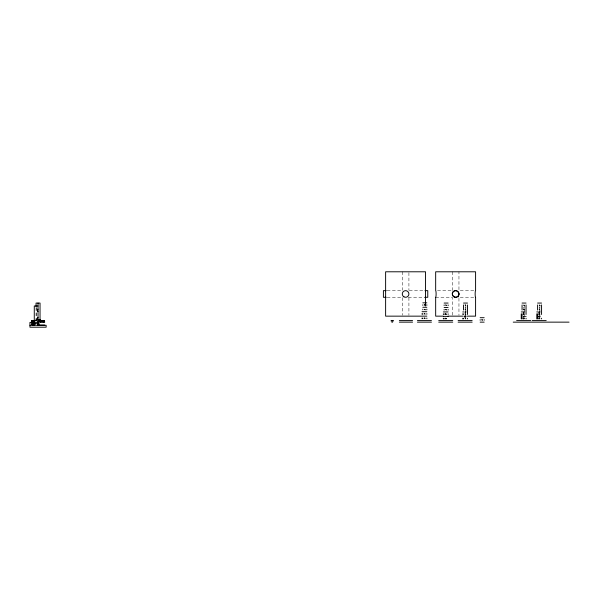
<?xml version="1.0" encoding="UTF-8"?>
<svg xmlns="http://www.w3.org/2000/svg" width="599" height="599" viewBox="0 0 599 599"><rect width="100%" height="100%" fill="white"/><g stroke="black" fill="none" stroke-linecap="round" stroke-linejoin="round"><path stroke-width="0.45" stroke-dasharray="3 2.25" d="M34.3 323.962L34.3 323.52L34.113 325.07M34.39 323.962L34.398 323.52M35.304 325.07L35.461 323.52M33.814 325.07L34.016 323.52M34.57 323.962L34.585 323.52L34.652 323.962M32.84 325.07L33.2 323.52M32.608 325.07L32.923 323.52M31.919 325.07L32.271 323.52M31.777 325.07L32.136 323.52M31.418 325.07L31.754 323.52L37.4 323.52M34.817 323.962L34.839 323.52M34.892 323.962L34.914 323.52M35.019 323.962L35.056 323.52L35.079 323.962M36.546 320.585L36.636 319.477L36.052 319.477L35.925 320.585M35.214 323.52L35.266 323.962L33.147 323.962L33.102 323.52L33.155 323.962M35.244 320.585L35.266 321.034L35.214 320.585M35.251 323.962L35.296 323.52M36.21 320.585L36.322 319.477M35.992 320.585L36.12 319.477M31.799 323.52L31.477 323.842L37.363 323.842M387.104 290.642L401.892 290.642M409.282 290.642L424.998 290.642M437.517 290.642L451.376 290.642M473.742 290.642L458.954 290.642L458.954 271.789M387.104 297.299L401.892 297.299M408.361 297.299L424.998 297.299M435.668 297.299L452.305 297.299L452.305 315.254M473.742 297.299L458.954 297.299L458.954 315.254M464.734 311.937L466.464 311.937M523.249 311.937L524.979 311.937M538.269 311.937L540.515 311.937M464.008 316.152L465.61 316.152M464.128 316.377L466.539 316.377M523.541 316.377L525.053 316.377M538.179 316.377L540.59 316.377M37.4 320.585L35.326 320.914L36.996 320.914M36.726 321.034L36.494 307.557M33.334 323.962L33.297 323.52L33.387 323.962M33.492 323.52L33.522 323.962M33.566 323.52L33.596 323.962M33.739 323.52L33.754 323.962M33.829 323.52L33.844 323.962M539.909 305.617L539.909 308.635M539.909 310.05L539.909 313.067M539.909 314.49L539.924 317.627M539.242 307.122L539.242 308.635M539.242 311.562L539.242 313.067M539.242 315.995L539.257 317.627M539.115 311.937L539.115 313.195M539.115 314.49L539.115 317.507M538.449 311.937L538.449 313.195M538.449 315.995L538.449 317.507M524.38 305.617L524.38 308.635M524.38 310.05L524.38 313.067M524.38 314.49L524.387 317.627M523.713 307.122L523.713 308.635M523.713 311.562L523.713 313.067M523.713 315.995L523.728 317.627M523.586 311.937L523.586 313.195M523.586 315.995L523.586 317.507M465.857 305.617L465.857 308.635M465.857 310.05L465.857 313.067M465.857 314.49L465.872 317.627M465.191 307.122L465.191 308.635M465.191 311.562L465.191 313.067M465.191 315.995L465.206 317.627M465.064 311.937L465.064 313.195M465.064 314.49L465.064 317.507M464.405 315.995L464.405 317.507M452.305 271.789L452.305 290.642M408.915 272.71L408.915 290.275M408.915 297.666L408.915 315.231M402.258 271.789L402.258 290.275M402.258 297.666L402.258 315.231M36.052 307.624L36.052 321.498"/><path stroke-width="0.9" d="M38.044 325.294L38.036 323.52M38.044 320.914L38.044 322.142L44.723 322.142L44.341 320.585L38.044 320.914L44.67 320.914L44.296 320.585M34.053 320.585L33.814 322.142L31.373 322.142M32.608 322.142L32.923 320.585M31.777 322.142L32.136 320.585M31.418 322.142L31.754 320.585L34.398 320.585M426.84 318.039L426.84 318.705M422.857 309.788L422.849 309.174M422.857 318.661L422.849 318.047M426.832 304.726L426.832 305.393M426.832 313.599L426.832 314.265M444.144 305.572L444.129 304.958M443.35 314.445L443.342 313.831M444.144 314.445L444.129 313.831M448.112 309.384L448.112 310.05M462.757 314.445L462.75 313.831M463.551 314.445L463.544 313.831M484.149 319.589L484.149 320.255M422.849 305.385L422.857 304.771M422.055 314.258L422.055 313.614M422.849 314.258L422.857 313.644M422.055 318.69L422.055 318.047M426.832 309.166L426.832 309.833M444.129 310.042L444.144 309.428M448.112 304.951L448.112 305.617M448.112 313.824L448.112 314.49M463.544 310.042L463.544 304.958M467.519 304.951L467.519 314.49M480.166 320.248L480.181 319.634M522.058 310.042L522.058 304.958M526.042 304.951L526.042 314.49M537.595 310.042L537.595 304.958M541.571 304.951L541.571 314.49M425.125 309.661L424.549 309.331L425.163 309.833M465.288 309.481L465.76 309.953L465.191 309.384M524.335 305.453L523.758 305.116L524.38 305.617M539.864 305.453L539.287 305.116L539.909 305.617M424.601 304.824L425.065 305.295L424.504 304.726M424.601 313.696L425.065 314.168L424.504 313.599M424.669 318.084C424.182 319.372 426.001 317.964 424.504 318.039M445.881 305.048L446.352 305.52L445.783 304.951M445.881 309.481L446.352 309.953L445.783 309.384M457.98 296.325C461.118 293.413 456.183 288.478 453.278 291.616C450.141 294.528 455.075 299.463 457.98 296.325L458.512 296.849M445.881 313.921L446.352 314.393L445.783 313.824M445.881 318.354L446.352 318.825L445.783 318.256M465.288 305.048L465.76 305.52L465.191 304.951M465.288 313.921L465.76 314.393L465.191 313.824M465.288 318.354L465.76 318.825L465.191 318.256M523.878 313.869C523.391 315.156 525.218 313.749 523.713 313.824M523.878 318.301C523.391 319.589 525.218 318.181 523.713 318.256M539.34 309.481L539.811 309.953L539.242 309.384M539.407 313.869C538.92 315.156 540.747 313.749 539.242 313.824M539.407 318.301C538.92 319.589 540.747 318.181 539.242 318.256M31.799 320.585L31.477 320.914L33.851 320.914M443.327 318.923L443.327 318.256M444.121 318.923L444.121 318.256M462.735 318.923L462.735 318.256M463.529 318.923L463.529 318.256M467.534 318.256L467.534 318.923M521.257 318.923L521.265 313.831M522.051 318.923L522.058 313.831M526.057 318.256L526.057 318.923M536.786 318.923L536.801 313.831M537.58 318.923L537.595 313.831M541.586 318.256L541.586 318.923M445.327 314.49L445.327 313.824M445.327 318.923L445.327 318.256M523.249 314.49L523.249 313.824M538.786 314.49L538.786 313.824M523.249 318.923L523.249 318.256M538.786 318.923L538.786 318.256M386.183 290.642L383.405 290.642L383.405 297.299L386.183 297.299M424.998 290.642L427.768 290.642L427.768 297.299L424.998 297.299M422.834 302.839L426.832 302.839M444.121 303.064L448.112 303.064M463.529 303.064L467.519 303.064M522.051 303.064L526.042 303.064M537.58 303.064L541.571 303.064M38.044 305.992L34.278 305.992L34.278 322.412M422.834 307.28L426.832 307.28M444.121 307.504L448.112 307.504M38.044 309.241L37.602 309.241L37.602 311.458L38.044 311.458M422.048 311.712L426.832 311.712M443.327 311.937L448.112 311.937M462.735 311.937L463.738 311.937M521.257 311.937L522.732 311.937M536.786 311.937L537.782 311.937M426.84 316.152L385.621 316.152L385.621 271.789L425.552 271.789L425.552 305.984M443.17 316.152L435.668 316.152L435.668 297.299M448.059 316.152L463.207 316.152M467.265 316.152L475.591 316.152L475.591 297.299M443.327 316.377L448.127 316.377M525.473 316.377L526.057 316.377M38.044 317.485L37.602 317.485L37.602 319.701L38.044 319.701M480.158 317.702L484.149 317.702M38.044 319.477L40.043 319.477L40.17 320.585M391.11 320.585L393.318 320.585M399.346 320.585L412.584 320.585M417.421 320.585L431.467 320.585M438.708 320.585L452.747 320.585M458.115 320.585L472.162 320.585M516.63 320.585L530.677 320.585M532.167 320.585L546.206 320.585M391.11 321.034L393.318 321.034M391.768 322.142L392.659 322.142M399.346 322.142L412.584 322.142M417.421 322.142L431.467 322.142M438.708 322.142L452.747 322.142M458.115 322.142L472.162 322.142M480.158 322.142L484.149 322.142M513.231 322.142L569.05 322.142M38.044 322.412L29.95 322.412L29.95 327.211L46.145 327.211L46.145 325.294L29.95 325.294M39.601 323.962L38.022 323.962L38.044 323.52L38.051 323.962M38.044 325.07L44.723 325.07M43.824 320.585L44.176 322.142M42.956 320.585L43.255 322.142M41.758 320.585L41.982 322.142M40.305 320.585L40.44 322.142M39.976 319.477L40.103 320.585M38.695 320.585L38.733 322.142M39.774 319.477L39.886 320.585M39.459 319.477L39.549 320.585M39.047 319.477L39.107 320.585M38.561 319.477L38.598 320.585M40.043 319.477L40.043 303.064L36.052 303.064L36.052 306.71M38.044 303.064L38.044 325.294M34.443 325.294L32.668 325.294M435.668 297.306A3.339 0.434 -90 0 0 436.102 293.967A3.339 0.434 -90 0 0 435.668 290.635L435.668 271.789L475.591 271.789L475.591 290.642A3.339 0.434 -90 0 0 475.157 293.967A3.339 0.434 -90 0 0 475.591 297.306M481.836 319.836L482.48 320.008L481.836 319.836M523.721 309.631L524.365 309.803L523.721 309.631M458.969 293.967A3.339 3.309 -90 0 0 455.629 290.635A3.339 3.309 -90 0 0 452.297 293.967A3.339 3.309 -90 0 0 455.629 297.306A3.339 3.309 -90 0 0 458.969 293.967M403.928 296.849A3.324 3.324 0 0 0 408.915 293.967A3.324 3.324 0 0 0 403.928 291.092A3.324 3.324 0 0 0 403.928 296.849"/></g></svg>
